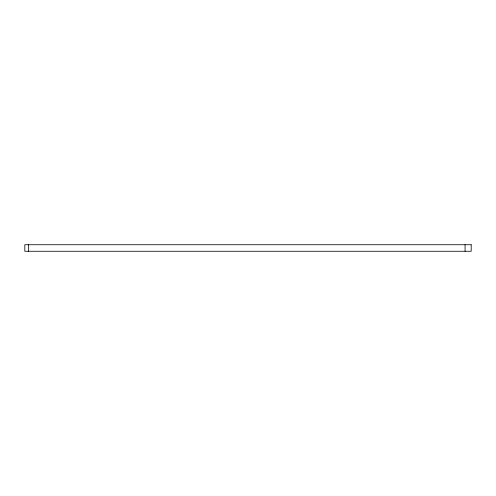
<?xml version="1.0" encoding="UTF-8"?>
<svg xmlns="http://www.w3.org/2000/svg" width="496" height="496" viewBox="0 0 496 496"><rect width="100%" height="100%" fill="white"/><g stroke="black" fill="none" stroke-linecap="round" stroke-linejoin="round"><path stroke-width="0.74" d="M465.068 244.733L465.068 251.267M28.47 244.733L28.47 251.267M471.2 244.733L24.806 244.733L24.8 251.267L471.2 251.267L471.2 244.733"/></g></svg>
